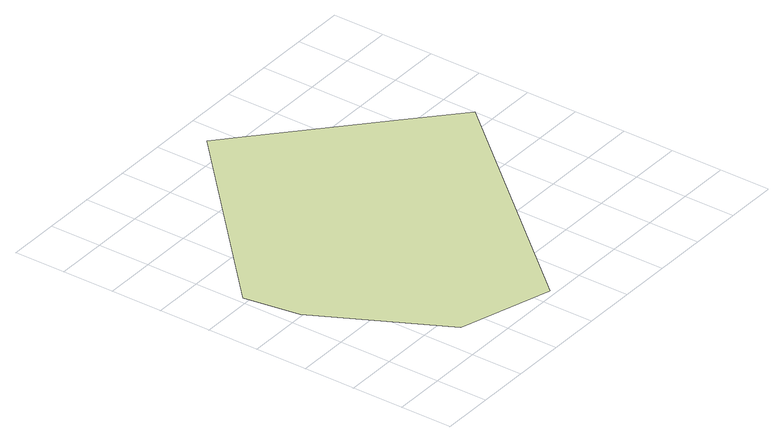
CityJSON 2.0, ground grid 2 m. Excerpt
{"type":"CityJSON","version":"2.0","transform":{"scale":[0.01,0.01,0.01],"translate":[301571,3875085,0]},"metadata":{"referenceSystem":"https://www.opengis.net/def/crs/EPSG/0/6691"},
"CityObjects":{
"landuse1":{"type":"LandUse","attributes":{"class":"204","LandUseDetailAttribute.prefecture":"22","LandUseDetailAttribute.city":"22203","LandUseDetailAttribute.surveyYear":2015},"geometry":[{"type":"MultiSurface","lod":"1","boundaries":[[[0,1,2,3,4,5,6,7]]]}]}
},
"vertices":[
[818,1408,0],[729,1489,0],[26,825,0],[60,611,0],[313,131,0],[668,22,0],[1403,873,0],[1200,1058,0]
]}
